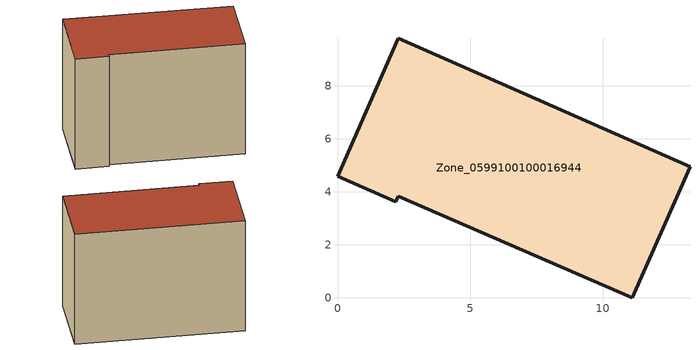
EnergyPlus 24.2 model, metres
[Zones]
Zone_0599100100016944
 floor ground (C_G): 2.29,9.79 13.28,4.94 11.11,0 2.29,3.83 2.2,3.63 0,4.59 z0
 wall outside (C_F): 13.28,4.94 2.29,9.79 0,4.59 2.2,3.63 2.29,3.83 11.11,0 13.28,4.94 z0:8.78
 roof outside (C_R): 2.29,9.79 0,4.59 2.2,3.63 2.29,3.83 11.11,0 13.28,4.94 z8.78
[BUILDING]
Pand.0599100100016944: North Axis=0; Terrain=City; Loads Convergence Tolerance Value=0.04; Temperature Convergence Tolerance Value=0.4; Solar Distribution=FullExterior; Maximum Number of Warmup Days=25; Minimum Number of Warmup Days=1
[Site:Location]
Rotterdam.The.Hague.AP_ZH_NLD Design_Conditions: Latitude=51.96; Longitude=4.45; Time Zone=1; Elevation=-4.5
[SITE:GROUNDTEMPERATURE:BUILDINGSURFACE]
18, 18, 18, 18, 18, 18, 18, 18, 18, 18, 18, 18
[MATERIAL] Thermal Absorptance=0.9; Solar Absorptance=0.7; Visible Absorptance=0.7
Name | Roughness | Thickness | Conductivity | Density | Specific Heat
G.TI.2015-2018 | MediumSmooth | 0.15 | 0.0428571 | 540 | 1210
F.TI.2015-2018 | Rough | 0.3 | 0.0666667 | 1920 | 840
R.TI.2015-2018 | MediumRough | 0.2 | 0.0333333 | 1500 | 1000
[CONSTRUCTION]
C_G: G.TI.2015-2018
C_F: F.TI.2015-2018
C_R: R.TI.2015-2018
[ZONE]
Zone_0599100100016944: Type=1; Multiplier=1; Ceiling Height=Autocalculate; Volume=Autocalculate; Floor Area=autocalculate; Part of Total Floor Area=Yes
[ZONEINFILTRATION:DESIGNFLOWRATE]
Infil_Zone_0599100100016944: Zone or ZoneList or Space or SpaceList=Zone_0599100100016944; Schedule=AlwaysOn; Design Flow Rate Calculation Method=Flow/Area; Flow Rate per Floor Area=0.0015; Constant Term Coefficient=1; Temperature Term Coefficient=0; Velocity Term Coefficient=0; Velocity Squared Term Coefficient=0
[HVACTEMPLATE:ZONE:IDEALLOADSAIRSYSTEM]
Zone_0599100100016944: Maximum Heating Supply Air Temperature=50; Minimum Cooling Supply Air Temperature=13; Maximum Heating Supply Air Humidity Ratio=0.0156; Minimum Cooling Supply Air Humidity Ratio=0.0077; Heating Limit=NoLimit; Cooling Limit=NoLimit; Dehumidification Control Type=ConstantSensibleHeatRatio; Cooling Sensible Heat Ratio=0.7; Dehumidification Setpoint=60; Humidification Control Type=None; Humidification Setpoint=30; Outdoor Air Method=None; Outdoor Air Flow Rate per Person=0.00944; Outdoor Air Flow Rate per Zone Floor Area=0; Outdoor Air Flow Rate per Zone=0; Demand Controlled Ventilation Type=None; Outdoor Air Economizer Type=NoEconomizer; Heat Recovery Type=None; Sensible Heat Recovery Effectiveness=0.7; Latent Heat Recovery Effectiveness=0.65
[ZONECONTROL:THERMOSTAT]
ThermostatControl_Zone_0599100100016944: Zone or ZoneList=Zone_0599100100016944; Control Type Schedule=DualSetpointControlType; Control 1=Thermostat_Zone_0599100100016944; Temperature Difference Between Cutout And Setpoint=0
[THERMOSTATSETPOINT:DUALSETPOINT]
Thermostat_Zone_0599100100016944: Heating Setpoint Temperature Schedule=HeatingSetpoint_Zone_0599100100016944; Cooling Setpoint Temperature Schedule=CoolingSetpoint_Zone_0599100100016944
[SCHEDULE:COMPACT]
HeatingSetpoint_Zone_0599100100016944: Through: 12/31, For: AllDays, Until: 24:00, 21
CoolingSetpoint_Zone_0599100100016944: Through: 12/31, For: AllDays, Until: 24:00, 24
DualSetpointControlType: Through: 12/31, For: AllDays, Until: 24:00, 4
AlwaysOn: Through: 12/31, For: AllDays, Until: 24:00, 1
